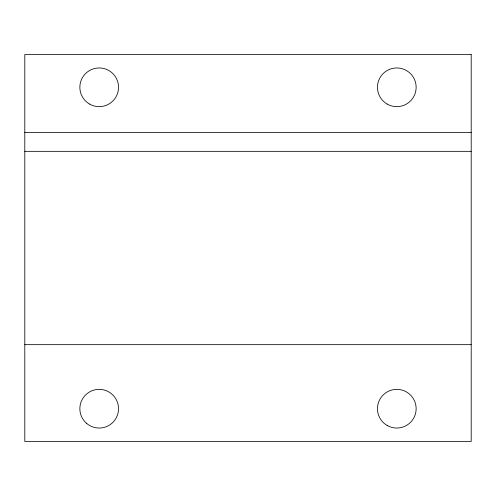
<?xml version="1.0" encoding="UTF-8"?>
<svg xmlns="http://www.w3.org/2000/svg" width="496" height="496" viewBox="0 0 496 496"><rect width="100%" height="100%" fill="white"/><g stroke="black" fill="none" stroke-linecap="round" stroke-linejoin="round"><path stroke-width="0.74" d="M24.8 132.624L471.2 132.624M24.8 151.342L471.2 151.342M24.8 344.658L471.2 344.658M471.2 54.56L24.8 54.56L24.8 441.44L471.2 441.44L471.2 54.56M387.128 104.048A19.344 19.344 0 0 0 416.144 87.296A19.344 19.344 0 0 0 387.128 70.544A19.344 19.344 0 0 0 387.128 104.048M89.528 104.048A19.344 19.344 0 0 0 118.544 87.296A19.344 19.344 0 0 0 89.528 70.544A19.344 19.344 0 0 0 89.528 104.048M387.128 425.456A19.344 19.344 0 0 0 416.144 408.704A19.344 19.344 0 0 0 387.128 391.952A19.344 19.344 0 0 0 387.128 425.456M86.335 423.15A19.344 19.344 0 0 0 118.141 412.622A19.344 19.344 0 0 0 93.124 390.34A19.344 19.344 0 0 0 86.335 423.15"/></g></svg>
